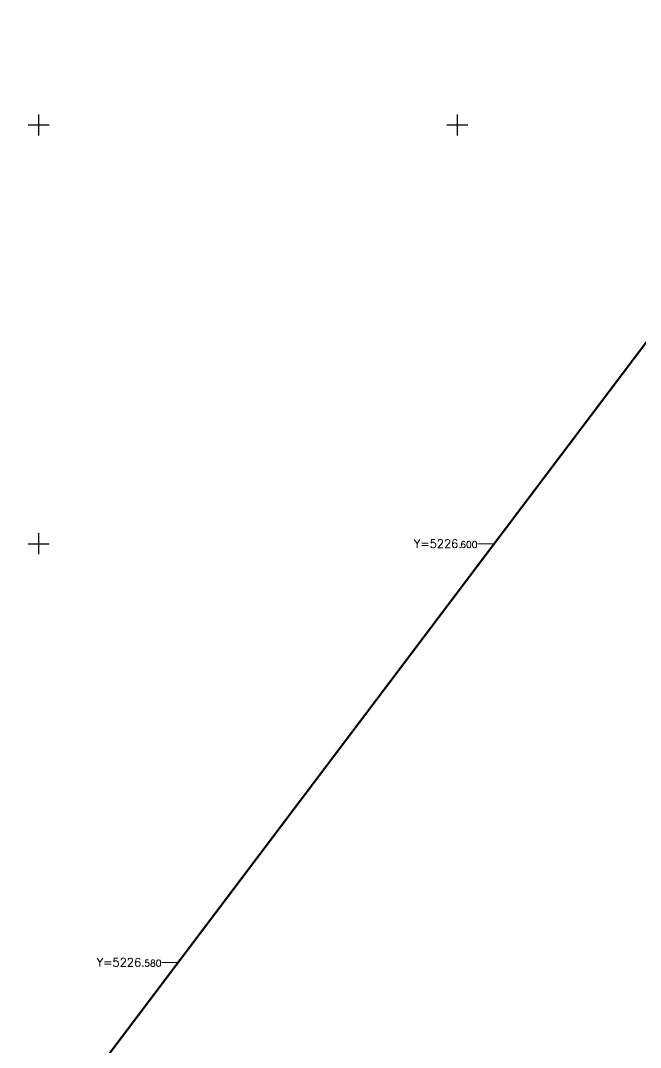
# Model space of a CAD drawing. Header units: metres. Extents: x 1380671 to 1381006, y 5226540 to 5226904.
# Drawn here: x 1380799.13 to 1380828.75, y 5226575.93 to 5226624.99 of the extents above; entities that cross this region are included whole.
import ezdxf
from ezdxf.enums import TextEntityAlignment as Align

# ---------------------------------------------------------------- set-up
doc = ezdxf.new("R2010")
doc.units = ezdxf.units.M
doc.header["$LTSCALE"] = 2
doc.layers.add('MEP_F_CADRE', color=7, linetype='Continuous', lineweight=0)
doc.layers.add('MEP_F_TEXCARRO', color=7, linetype='Continuous', lineweight=0)
doc.layers.add('MEP_F_CARRO', color=7, linetype='Continuous')
doc.styles.get("Standard").update_dxf_attribs({"font": 'txt.shx'})

msp = doc.modelspace()

# ---------------------------------------------------------------- linework, layer by layer
at = {"layer": 'MEP_F_CADRE', "const_width": 0.1}
msp.add_lwpolyline([(1380776.366, 5226539.855), (1381005.466, 5226843.39), (1380924.806, 5226904.269), (1380671.007, 5226568.009), (1380705.053, 5226542.312), (1380729.753, 5226575.037)], close=True, dxfattribs=at)
at = {"layer": 'MEP_F_CARRO'}
for p, q in [((1380800, 5226619.5), (1380800, 5226620.5)), ((1380820, 5226619.5), (1380820, 5226620.5)), ((1380799.5, 5226620), (1380800.5, 5226620)), ((1380819.5, 5226620), (1380820.5, 5226620)), ((1380800, 5226599.5), (1380800, 5226600.5)), ((1380799.5, 5226600), (1380800.5, 5226600))]:
    msp.add_line(p, q, dxfattribs=at)
at = {"layer": 'MEP_F_TEXCARRO'}
for p, q in [((1380821.762, 5226600), (1380820.962, 5226600)), ((1380806.667, 5226580), (1380805.867, 5226580))]:
    msp.add_line(p, q, dxfattribs=at)

# ---------------------------------------------------------------- texts
for s, height, p in [('Y=5226.', 0.4, (1380820.216, 5226599.8)), ('600', 0.32, (1380820.962, 5226599.8)), ('Y=5226.', 0.4, (1380805.067, 5226579.8)), ('580', 0.32, (1380805.867, 5226579.8))]:
    msp.add_text(s, height=height, dxfattribs=at).set_placement(p, align=Align.RIGHT)

doc.saveas('drawing.dxf')
